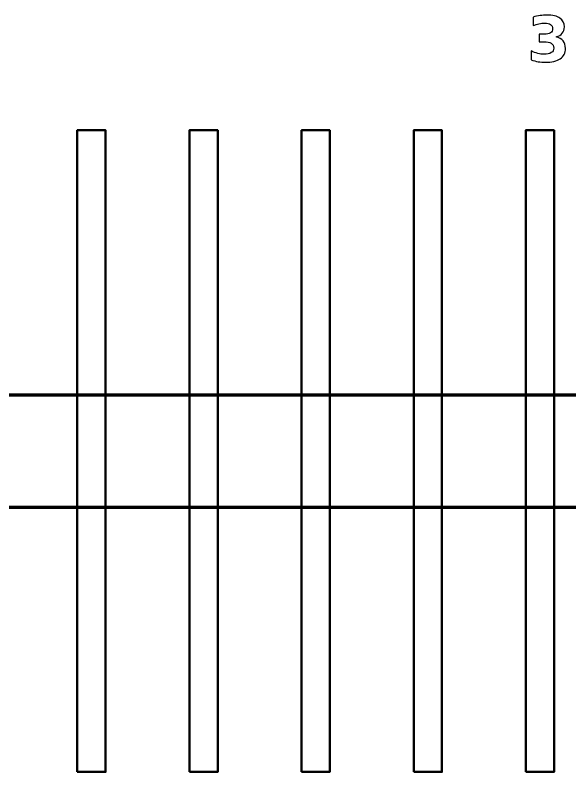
# Model space of a CAD drawing. Header units: centimetres. Extents: x -15.07 to -5.93, y -15.74 to -13.7.
# Drawn here: x -12.578 to -11.321, y -15.577 to -13.862 of the extents above; entities that cross this region are included whole.
import ezdxf

# ---------------------------------------------------------------- set-up
doc = ezdxf.new("R2010")
doc.units = ezdxf.units.CM
doc.header["$MEASUREMENT"] = 0
doc.layers.add('Layer 1', color=7, linetype='Continuous')

msp = doc.modelspace()

# ---------------------------------------------------------------- linework, layer by layer
at = {"layer": 'Layer 1', "color": 7, "lineweight": 50}
for points in [[(-12.437, -15.577), (-12.373, -15.577), (-12.373, -14.123), (-12.437, -14.123), (-12.437, -15.577)], [(-12.183, -15.577), (-12.119, -15.577), (-12.119, -14.123), (-12.183, -14.123), (-12.183, -15.577)], [(-11.929, -15.577), (-11.865, -15.577), (-11.865, -14.123), (-11.929, -14.123), (-11.929, -15.577)], [(-11.675, -15.577), (-11.611, -15.577), (-11.611, -14.123), (-11.675, -14.123), (-11.675, -15.577)], [(-11.421, -15.577), (-11.357, -15.577), (-11.357, -14.123), (-11.421, -14.123), (-11.421, -15.577)]]:
    msp.add_lwpolyline(points, close=True, dxfattribs=at)
at = {"layer": 'Layer 1', "color": 7, "lineweight": 100}
msp.add_lwpolyline([(-15.072, -14.977), (-5.928, -14.977), (-5.928, -14.723), (-15.072, -14.723), (-15.072, -14.977)], close=True, dxfattribs=at)
at = {"layer": 'Layer 1', "color": 250}
msp.add_open_spline([(-11.35248, -13.91124), (-11.34556, -13.91303), (-11.34027, -13.91616), (-11.33667, -13.92058), (-11.33667, -13.92058), (-11.33307, -13.92502), (-11.33126, -13.93064), (-11.33126, -13.93749), (-11.33126, -13.93749), (-11.33126, -13.94769), (-11.33517, -13.95545), (-11.34297, -13.96077), (-11.34297, -13.96077), (-11.35078, -13.96606), (-11.36217, -13.96872), (-11.37715, -13.96872), (-11.37715, -13.96872), (-11.38244, -13.96872), (-11.38773, -13.9683), (-11.39305, -13.96745), (-11.39305, -13.96745), (-11.39834, -13.9666), (-11.40358, -13.96531), (-11.40878, -13.96362), (-11.40878, -13.96362), (-11.40878, -13.96362), (-11.40878, -13.94315), (-11.40878, -13.94315), (-11.40878, -13.94315), (-11.40382, -13.94562), (-11.3989, -13.94751), (-11.39401, -13.94878), (-11.39401, -13.94878), (-11.38912, -13.95002), (-11.3843, -13.95066), (-11.37957, -13.95066), (-11.37957, -13.95066), (-11.37254, -13.95066), (-11.36715, -13.94943), (-11.36341, -13.94701), (-11.36341, -13.94701), (-11.35967, -13.94457), (-11.35779, -13.94109), (-11.35779, -13.93652), (-11.35779, -13.93652), (-11.35779, -13.93184), (-11.35972, -13.92829), (-11.36355, -13.92589), (-11.36355, -13.92589), (-11.36739, -13.92347), (-11.37305, -13.92227), (-11.38053, -13.92227), (-11.38053, -13.92227), (-11.38053, -13.92227), (-11.39114, -13.92227), (-11.39114, -13.92227), (-11.39114, -13.92227), (-11.39114, -13.92227), (-11.39114, -13.90517), (-11.39114, -13.90517), (-11.39114, -13.90517), (-11.39114, -13.90517), (-11.37999, -13.90517), (-11.37999, -13.90517), (-11.37999, -13.90517), (-11.37331, -13.90517), (-11.36837, -13.90414), (-11.36511, -13.90204), (-11.36511, -13.90204), (-11.36184, -13.89995), (-11.36021, -13.89678), (-11.36021, -13.89252), (-11.36021, -13.89252), (-11.36021, -13.88857), (-11.36179, -13.88551), (-11.36496, -13.88337), (-11.36496, -13.88337), (-11.36814, -13.88121), (-11.37261, -13.88013), (-11.37839, -13.88013), (-11.37839, -13.88013), (-11.38267, -13.88013), (-11.38698, -13.8806), (-11.39135, -13.88156), (-11.39135, -13.88156), (-11.3957, -13.88252), (-11.40003, -13.88396), (-11.40436, -13.88584), (-11.40436, -13.88584), (-11.40436, -13.88584), (-11.40436, -13.86641), (-11.40436, -13.86641), (-11.40436, -13.86641), (-11.39911, -13.86493), (-11.39394, -13.86383), (-11.38879, -13.8631), (-11.38879, -13.8631), (-11.38364, -13.86237), (-11.37861, -13.86199), (-11.37364, -13.86199), (-11.37364, -13.86199), (-11.36028, -13.86199), (-11.35027, -13.86418), (-11.34363, -13.86858), (-11.34363, -13.86858), (-11.337, -13.87295), (-11.33369, -13.87956), (-11.33369, -13.88838), (-11.33369, -13.88838), (-11.33369, -13.89438), (-11.33526, -13.89932), (-11.33844, -13.90315), (-11.33844, -13.90315), (-11.34161, -13.90698), (-11.34629, -13.90969), (-11.35248, -13.91124)], degree=3, knots=[0, 0, 0, 0, 0.0344828, 0.0344828, 0.0344828, 0.0344828, 0.0689655, 0.0689655, 0.0689655, 0.0689655, 0.1034483, 0.1034483, 0.1034483, 0.1034483, 0.137931, 0.137931, 0.137931, 0.137931, 0.1724138, 0.1724138, 0.1724138, 0.1724138, 0.2068966, 0.2068966, 0.2068966, 0.2068966, 0.2413793, 0.2413793, 0.2413793, 0.2413793, 0.2758621, 0.2758621, 0.2758621, 0.2758621, 0.3103448, 0.3103448, 0.3103448, 0.3103448, 0.3448276, 0.3448276, 0.3448276, 0.3448276, 0.3793103, 0.3793103, 0.3793103, 0.3793103, 0.4137931, 0.4137931, 0.4137931, 0.4137931, 0.4482759, 0.4482759, 0.4482759, 0.4482759, 0.4827586, 0.4827586, 0.4827586, 0.4827586, 0.5172414, 0.5172414, 0.5172414, 0.5172414, 0.5517241, 0.5517241, 0.5517241, 0.5517241, 0.5862069, 0.5862069, 0.5862069, 0.5862069, 0.6206897, 0.6206897, 0.6206897, 0.6206897, 0.6551724, 0.6551724, 0.6551724, 0.6551724, 0.6896552, 0.6896552, 0.6896552, 0.6896552, 0.7241379, 0.7241379, 0.7241379, 0.7241379, 0.7586207, 0.7586207, 0.7586207, 0.7586207, 0.7931034, 0.7931034, 0.7931034, 0.7931034, 0.8275862, 0.8275862, 0.8275862, 0.8275862, 0.862069, 0.862069, 0.862069, 0.862069, 0.8965517, 0.8965517, 0.8965517, 0.8965517, 0.9310345, 0.9310345, 0.9310345, 0.9310345, 0.9655172, 0.9655172, 0.9655172, 0.9655172, 1, 1, 1, 1], dxfattribs=at)

doc.saveas('drawing.dxf')
